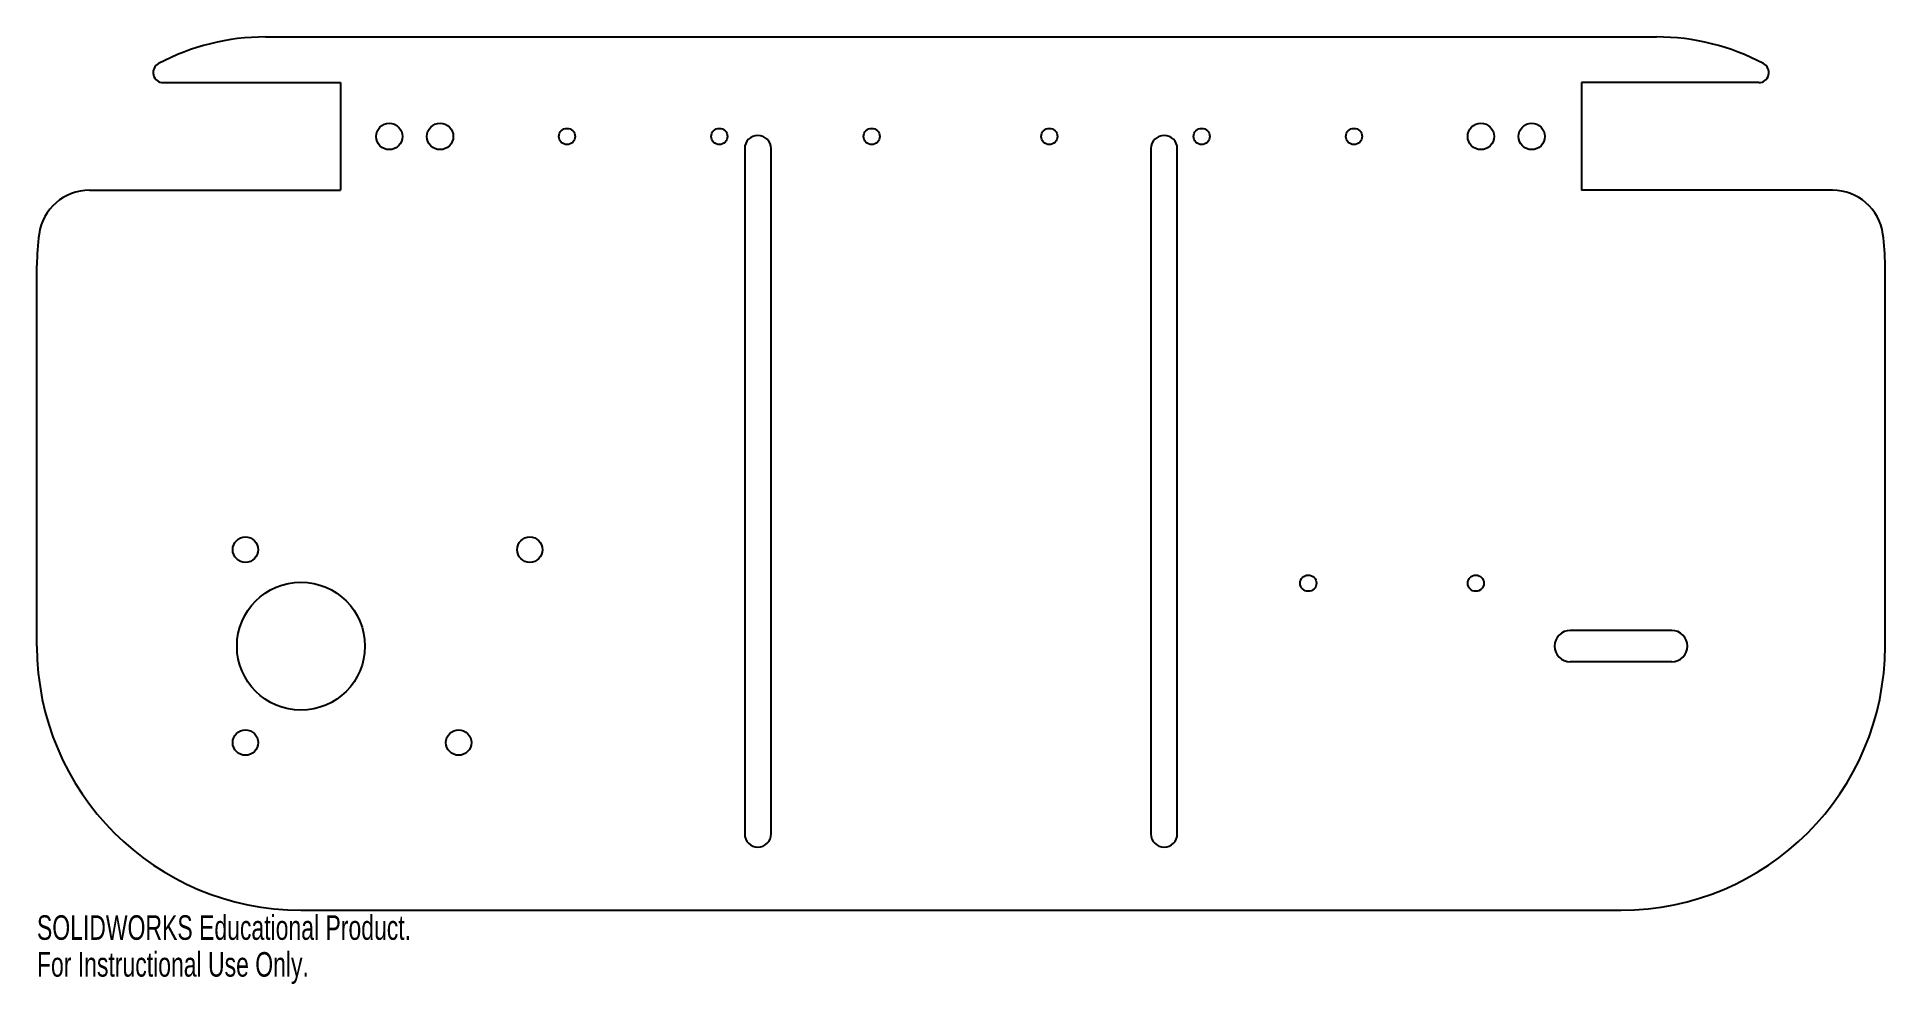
# Model space of a CAD drawing. Header units: millimetres. Extents: x -52 to 312, y -67 to 120.
import ezdxf

# ---------------------------------------------------------------- set-up
doc = ezdxf.new("R2010")
doc.units = ezdxf.units.MM
doc.styles.add('SLDTEXTSTYLE0', font='TXT', dxfattribs={"width": 0.7})

msp = doc.modelspace()

# ---------------------------------------------------------------- linework, layer by layer
at = {"color": 7, "linetype": 'Continuous', "lineweight": 25}
for p, q in [((-7, 120), (267, 120)), ((-27.12, 111), (7.8, 111)), ((7.8, 111), (7.8, 89.8)), ((252.2, 111), (252.2, 89.8)), ((287.12, 111), (252.2, 111)), ((87.4, 98), (87.4, -37)), ((92.6, -37), (92.6, 98)), ((167.4, 98), (167.4, -37)), ((172.6, -37), (172.6, 98)), ((-41.67, 89.8), (7.8, 89.8)), ((301.67, 89.8), (252.2, 89.8)), ((-52, 0), (-52, 75)), ((312, 0), (312, 75)), ((270, 3.1), (250, 3.1)), ((270, -3.1), (250, -3.1)), ((0, -52), (260, -52))]:
    msp.add_line(p, q, dxfattribs=at)
for centre, radius in [((17.4, 100.4), 2.6), ((27.4, 100.4), 2.6), ((52.4, 100.4), 1.6), ((82.4, 100.4), 1.6), ((112.4, 100.4), 1.6), ((147.4, 100.4), 1.6), ((177.4, 100.4), 1.6), ((207.4, 100.4), 1.6), ((232.4, 100.4), 2.6), ((242.4, 100.4), 2.6), ((-10.94, 19), 2.5), ((45.07, 19), 2.5), ((0, 0), 12.6), ((198.4, 12.4), 1.6), ((231.4, 12.4), 1.6), ((-10.94, -19), 2.5), ((31.06, -19), 2.5)]:
    msp.add_circle(centre, radius, dxfattribs=at)
for centre, radius, start, end in [((-7, 75), 45, 90, 117.9055), ((267, 75), 45, 62.0945, 90), ((-27.12, 113), 2, 117.9055, 270), ((287.12, 113), 2, 270, 62.0945), ((90, 98), 2.6, 0, 180), ((170, 98), 2.6, 0, 180), ((-41.67, 79.8), 10, 90, 172.1175), ((301.67, 79.8), 10, 7.8825, 90), ((-7, 75), 45, 172.1175, 180), ((267, 75), 45, 0, 7.8825), ((0, 0), 52, 180, 270), ((250, 0), 3.1, 90, 270), ((260, 0), 52, 270, 0), ((270, 0), 3.1, 270, 90), ((90, -37), 2.6, 180, 0), ((170, -37), 2.6, 180, 0)]:
    msp.add_arc(centre, radius, start, end, dxfattribs=at)

# ---------------------------------------------------------------- texts
at = {"color": 7, "linetype": 'Continuous', "char_height": 4.8336, "attachment_point": 1, "style": 'SLDTEXTSTYLE0'}
for s, insert in [('SOLIDWORKS Educational Product.', (-52, -53.02)), ('For Instructional Use Only.', (-52, -60.27))]:
    msp.add_mtext(s, dxfattribs=dict(at, insert=insert))

doc.saveas('drawing.dxf')
